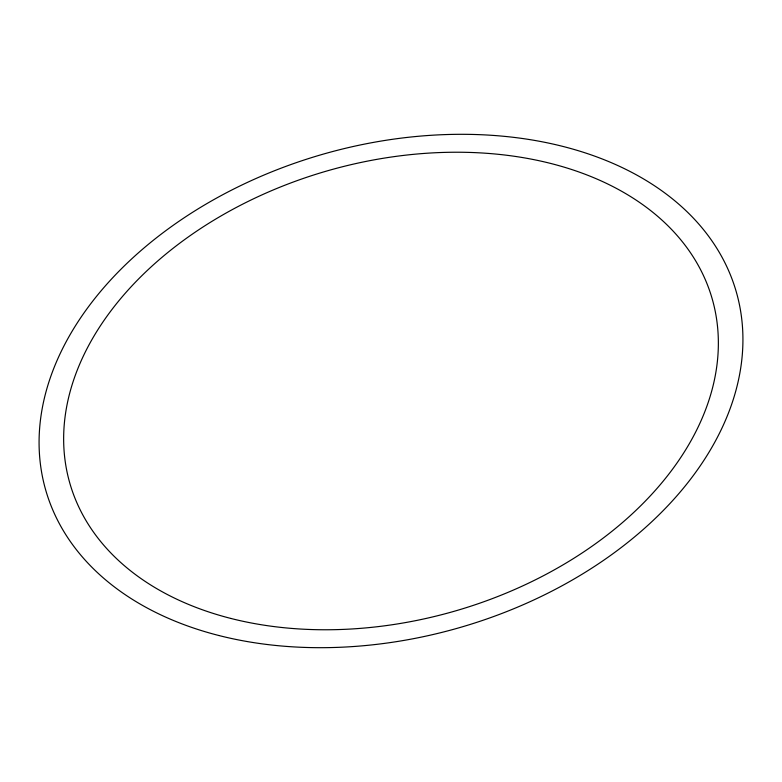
<?xml version="1.0" encoding="UTF-8"?>
<svg xmlns="http://www.w3.org/2000/svg" width="782" height="782" viewBox="0 0 782 782"><rect width="100%" height="100%" fill="white"/><g stroke="black" fill="none" stroke-linecap="round" stroke-linejoin="round"><path stroke-width="1.17" d="M218.911 635.522A359.231 246.369 -16 0 0 742.9 336.358A359.231 246.369 -16 0 0 211.189 201.111A359.231 246.369 -16 0 0 218.911 635.522M230.925 618.454A334.158 229.175 -16 0 0 718.335 340.17A334.158 229.175 -16 0 0 223.74 214.366A334.158 229.175 -16 0 0 230.925 618.454"/></g></svg>
